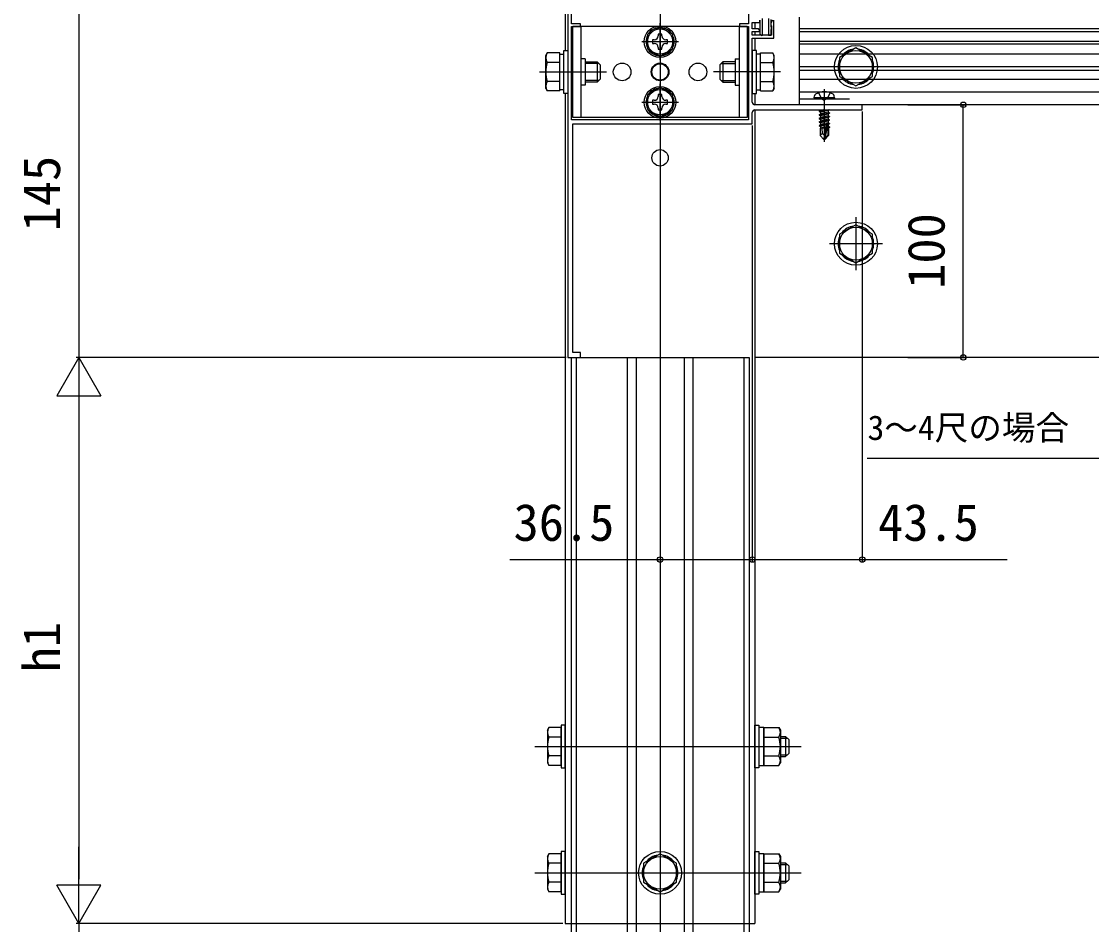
# Model space of a CAD drawing. Units: millimetres, scale not verified. Extents: x -875 to 875, y -1304 to 1296.
# Drawn here: x -541.2 to -117.7, y -1047.4 to -689.9 of the extents above; entities that cross this region are included whole.
import ezdxf
from ezdxf.enums import TextEntityAlignment as Align

# ---------------------------------------------------------------- set-up
doc = ezdxf.new("R2010")
doc.units = ezdxf.units.MM
doc.header["$LTSCALE"] = 8
for name, color, linetype in [('0-2_YKK_11', 7, 'Continuous'), ('0-4_YKK_12', 2, 'Continuous'), ('0-5_YKK_13', 4, 'Continuous'), ('0-6_YKK_D', 6, 'Continuous')]:
    doc.layers.add(name, color=color, linetype=linetype)
doc.styles.add('ＭＳ ゴシック', font='')
doc.styles.get('ＭＳ ゴシック').set_extended_font_data('MS Gothic')

msp = doc.modelspace()

# ---------------------------------------------------------------- linework, layer by layer
at = {"layer": '0-2_YKK_11'}
for points in [[(-325, -681.4), (-325, -822.9), (-320, -822.9), (-320, -820.9), (-323, -820.9), (-323, -730.4), (-252, -730.4), (-252, -725.9)], [(-243.945, -689.351), (-244.7, -690.659), (-244.7, -691.2), (-244.52, -691.475), (-244.4, -691.658), (-244.4, -695.4), (-252, -695.4), (-252, -693.9), (-249.124, -693.9), (-248.964, -693.512), (-249.576, -692.9), (-252, -692.9), (-252, -690.4), (-249, -690.4), (-249, -689.4)], [(-252, -721.9), (-252, -696.6), (-243.5, -696.6), (-243.5, -689.47)], [(-249, -689.4), (-249, -694.824), (-248.37, -695.454), (-248, -695.3), (-248, -688.7)], [(-245.6, -688.7), (-245.6, -695.4), (-244.6, -695.4), (-244.6, -693.246), (-244.4, -692.9), (-244.4, -692.3), (-244.52, -692.06), (-244.6, -691.9), (-244.6, -689.2)], [(-251, -724.9), (-208.5, -724.9), (-208.5, -722.9), (-251, -722.9)]]:
    msp.add_lwpolyline(points, dxfattribs=at)
msp.add_lwpolyline([(-253.5, -728.9), (-323.5, -728.9), (-323.5, -691.9), (-320, -691.9), (-320, -690.9), (-323.5, -690.9), (-323.5, -679.9), (-321, -679.9), (-320.5, -680.4), (-314.5, -680.4), (-314, -679.9), (-291, -679.9), (-290.5, -680.4), (-284.5, -680.4), (-284, -679.9), (-253.5, -679.9), (-253.5, -690.9), (-257, -690.9), (-257, -691.9), (-253.5, -691.9)], close=True, dxfattribs=at)
for centre, start, end in [((-251, -721.9), 180.00001, 269.99999), ((-251, -725.9), 90.00001, 179.99999)]:
    msp.add_arc(centre, 1, start, end, dxfattribs=at)
at = {"layer": '0-4_YKK_12'}
for p, q in [((-288.5, -225.9), (-288.5, -1209.4)), ((-326, -244.9), (-326, -701.4)), ((-233.5, -688.2), (-233.5, -722.9)), ((-251, -690.4), (-251, -692.9)), ((-251, -690.4), (-251, -692.9)), ((-251, -693.9), (-251, -695.4)), ((-251, -693.9), (-251, -695.4)), ((656.5, -694.02), (-233.5, -694.02)), ((-251, -696.6), (-251, -701.4)), ((-251, -696.6), (-251, -701.4)), ((656.5, -698.9), (-233.5, -698.9)), ((656.5, -709.4), (-233.5, -709.4)), ((-326, -718.4), (-326, -1046.9)), ((-251, -718.4), (-251, -722.9)), ((-251, -718.4), (-251, -722.9)), ((656.5, -722.9), (-233.5, -722.9)), ((-251, -724.9), (-251, -1046.9)), ((-251, -724.9), (-251, -822.9)), ((-211, -767.4), (-211, -788.4)), ((-200.5, -777.9), (-221.5, -777.9)), ((-323.7, -822.9), (-253.3, -822.9)), ((441.5, -822.9), (-251, -822.9)), ((-326, -1046.9), (-251, -1046.9))]:
    msp.add_line(p, q, dxfattribs=at)
for points in [[(-323.7, -822.9), (-323.7, -1046.9), (-323.7, -1109.4)], [(-321.7, -822.9), (-321.7, -1046.9), (-321.7, -1109.4)], [(-301.5, -822.9), (-301.5, -1046.9), (-301.5, -1109.4)], [(-298, -822.9), (-298, -1046.9), (-298, -1109.4)], [(-279, -822.9), (-279, -1046.9), (-279, -1109.4)], [(-275.5, -822.9), (-275.5, -1046.9), (-275.5, -1109.4)], [(-255.3, -822.9), (-255.3, -1046.9), (-255.3, -1109.4)], [(-253.3, -822.9), (-253.3, -1046.9), (-253.3, -1109.4)]]:
    msp.add_lwpolyline(points, dxfattribs=at)
at = {"layer": '0-5_YKK_13'}
for p, q in [((-323, -727.9), (-323, -691.9)), ((-254, -691.9), (-323, -691.9)), ((-319.8, -691.9), (-319.8, -727.9)), ((-288.5, -705.15), (-288.5, -690.65)), ((-257.2, -691.9), (-257.2, -727.9)), ((-233.5, -692.9), (-233.5, -722.9)), ((656.5, -692.9), (-233.5, -692.9)), ((-295.75, -697.9), (-281.25, -697.9)), ((-290.78, -697.14), (-291.5, -697.14)), ((-286.22, -698.66), (-285.5, -698.66)), ((656.5, -697.9), (-233.5, -697.9)), ((-333.7, -703.4), (-333.119, -702.394)), ((-328.2, -702.394), (-333.119, -702.394)), ((-328.2, -717.406), (-328.2, -702.394)), ((-328.2, -702.85), (-326.6, -702.85)), ((-248.8, -702.85), (-250.4, -702.85)), ((-248.8, -702.394), (-243.881, -702.394)), ((-248.8, -717.406), (-248.8, -702.394)), ((-243.3, -703.4), (-243.881, -702.394)), ((656.5, -702.9), (-233.5, -702.9)), ((-333.7, -716.4), (-333.7, -703.4)), ((-328.2, -706.147), (-333.119, -706.147)), ((-328.2, -713.9), (-328.2, -705.9)), ((-318.2, -704.7), (-319.8, -704.7)), ((-318.2, -704.7), (-318.2, -715.1)), ((-318.2, -705.9), (-313.4, -705.9)), ((-312.752, -706.548), (-318.2, -706.548)), ((-313.4, -705.9), (-313.4, -713.9)), ((-312.2, -707.1), (-313.4, -705.9)), ((-312.2, -707.1), (-312.2, -712.7)), ((-264.8, -707.1), (-263.6, -705.9)), ((-264.8, -707.1), (-264.8, -712.7)), ((-264.248, -706.548), (-258.8, -706.548)), ((-258.8, -705.9), (-263.6, -705.9)), ((-263.6, -705.9), (-263.6, -713.9)), ((-258.8, -704.7), (-258.8, -715.1)), ((-258.8, -704.7), (-257.2, -704.7)), ((-248.8, -713.9), (-248.8, -705.9)), ((-248.8, -706.147), (-243.881, -706.147)), ((-243.3, -716.4), (-243.3, -703.4)), ((-336.2, -709.9), (-309.7, -709.9)), ((-240.8, -709.9), (-267.3, -709.9)), ((656.5, -707.9), (-233.5, -707.9)), ((-328.2, -713.653), (-333.119, -713.653)), ((-318.2, -715.1), (-319.8, -715.1)), ((-312.752, -713.252), (-318.2, -713.252)), ((-313.4, -713.9), (-318.2, -713.9)), ((-312.2, -712.7), (-313.4, -713.9)), ((-288.5, -729.15), (-288.5, -714.65)), ((-264.8, -712.7), (-263.6, -713.9)), ((-264.248, -713.252), (-258.8, -713.252)), ((-263.6, -713.9), (-258.8, -713.9)), ((-258.8, -715.1), (-257.2, -715.1)), ((-248.8, -713.653), (-243.881, -713.653)), ((656.5, -712.9), (-233.5, -712.9)), ((-333.7, -716.4), (-333.119, -717.406)), ((-328.2, -717.406), (-333.119, -717.406)), ((-326.6, -716.95), (-328.2, -716.95)), ((-250.4, -716.95), (-248.8, -716.95)), ((-248.8, -717.406), (-243.881, -717.406)), ((-243.3, -716.4), (-243.881, -717.406)), ((656.5, -717.9), (-233.5, -717.9)), ((-227.5, -720.1), (-227.359, -719.298)), ((-223.5, -716.7), (-223.5, -737.6)), ((-219.5, -720.1), (-219.641, -719.298)), ((-295.75, -721.9), (-281.25, -721.9)), ((-290.78, -721.14), (-291.5, -721.14)), ((-286.22, -722.66), (-285.5, -722.66)), ((-233.5, -720.6), (-213.5, -720.6)), ((656.5, -722.9), (-233.5, -722.9)), ((-219.5, -720.1), (-227.5, -720.1)), ((-227.5, -720.1), (-227.412, -720.6)), ((-219.588, -720.6), (-227.412, -720.6)), ((-219.5, -720.1), (-219.588, -720.6)), ((-221.7, -724.9), (-225.6, -725.55)), ((-225.6, -725.45), (-222.3, -724.9)), ((-225.6, -725.45), (-225.05, -725.132)), ((-225.6, -725.45), (-225.6, -725.55)), ((-225.6, -725.55), (-225.05, -725.868)), ((-225.6, -726.85), (-221.4, -726.15)), ((-221.4, -726.25), (-225.6, -726.95)), ((-225.6, -726.85), (-225.05, -726.532)), ((-225.6, -726.85), (-225.6, -726.95)), ((-225.6, -726.95), (-225.05, -727.268)), ((-225.6, -728.25), (-221.4, -727.55)), ((-221.4, -727.65), (-225.6, -728.35)), ((-225.6, -728.25), (-225.05, -727.932)), ((-225.6, -728.25), (-225.6, -728.35)), ((-225.6, -728.35), (-225.05, -728.668)), ((-224.021, -724.9), (-225.05, -725.132)), ((-225.05, -724.9), (-225.05, -725.132)), ((-221.95, -725.832), (-225.05, -726.532)), ((-225.05, -725.868), (-225.05, -726.532)), ((-221.95, -727.232), (-225.05, -727.932)), ((-225.05, -727.268), (-225.05, -727.932)), ((-221.95, -725.168), (-221.95, -725.832)), ((-221.4, -726.15), (-221.95, -725.832)), ((-221.95, -726.568), (-221.95, -727.232)), ((-221.4, -727.55), (-221.95, -727.232)), ((-221.95, -727.968), (-221.95, -728.632)), ((-221.4, -726.15), (-221.4, -726.25)), ((-221.4, -727.55), (-221.4, -727.65)), ((-225.6, -729.65), (-221.4, -728.95)), ((-221.4, -729.05), (-225.6, -729.75)), ((-225.6, -729.65), (-225.05, -729.332)), ((-225.6, -729.65), (-225.6, -729.75)), ((-225.6, -729.75), (-225.05, -730.068)), ((-225.6, -731.05), (-222.574, -730.546)), ((-222.602, -730.65), (-225.6, -731.15)), ((-225.6, -731.05), (-225.05, -730.732)), ((-225.6, -731.05), (-225.6, -731.15)), ((-225.6, -731.15), (-225.05, -731.468)), ((-225.2, -732.2), (-225.05, -732.132)), ((-225.2, -732.2), (-225.2, -735.05)), ((-222.924, -732.2), (-225.2, -732.2)), ((-221.95, -728.632), (-225.05, -729.332)), ((-225.05, -728.668), (-225.05, -729.332)), ((-221.95, -730.032), (-225.05, -730.732)), ((-225.05, -730.068), (-225.05, -730.732)), ((-222.66, -730.928), (-225.05, -731.468)), ((-225.05, -731.468), (-225.05, -732.132)), ((-222.805, -731.625), (-225.05, -732.132)), ((-222.865, -731.917), (-224.583, -732.2)), ((-222.59, -730.593), (-223.5, -734.978)), ((-222.168, -730.477), (-223.35, -736.176)), ((-222.92, -732.184), (-223.004, -732.2)), ((-222.168, -730.478), (-221.4, -730.35)), ((-221.4, -730.45), (-222.113, -730.569)), ((-221.95, -731.432), (-222.103, -731.467)), ((-222.1, -730.648), (-222.1, -734.926)), ((-221.5, -731.692), (-222.1, -731.791)), ((-221.5, -731.908), (-222.1, -732.024)), ((-221.8, -732.2), (-222.1, -732.2)), ((-221.4, -728.95), (-221.95, -728.632)), ((-221.95, -729.368), (-221.95, -730.032)), ((-221.4, -730.35), (-221.95, -730.032)), ((-221.95, -730.768), (-221.95, -731.432)), ((-221.5, -731.692), (-221.95, -731.432)), ((-221.5, -731.908), (-221.8, -732.081)), ((-221.8, -732.081), (-221.8, -735.05)), ((-221.5, -731.692), (-221.5, -731.908)), ((-221.4, -728.95), (-221.4, -729.05)), ((-221.4, -730.35), (-221.4, -730.45)), ((-224.243, -734.247), (-225.2, -735.05)), ((-223.65, -736.6), (-225.2, -735.05)), ((-223.5, -734.978), (-223.65, -736.6)), ((-223.65, -736.6), (-223.35, -736.6)), ((-223.5, -734.978), (-223.5, -736.6)), ((-222.1, -734.926), (-223.35, -736.176)), ((-223.35, -736.6), (-221.8, -735.05)), ((-223.35, -736.176), (-223.35, -736.6)), ((-221.8, -735.05), (-222.1, -734.926)), ((-333.1, -970.4), (-332.519, -969.394)), ((-249.4, -969.2), (-247.4, -969.2)), ((-333.1, -970.4), (-333.1, -983.4)), ((-327.6, -973.147), (-332.519, -973.147)), ((-247.4, -973.147), (-241.481, -973.147)), ((-240.9, -973.58), (-238.12, -973.58)), ((-238.8, -972.9), (-238.8, -980.9)), ((-338.1, -976.9), (-232.6, -976.9)), ((-327.6, -980.653), (-332.519, -980.653)), ((-247.4, -980.653), (-241.481, -980.653)), ((-240.9, -980.22), (-238.12, -980.22)), ((-333.1, -983.4), (-332.519, -984.406)), ((-327.6, -984.406), (-332.519, -984.406)), ((-333.1, -1020.4), (-332.519, -1019.394)), ((-333.1, -1020.4), (-333.1, -1033.4)), ((-249.4, -1019.2), (-247.4, -1019.2)), ((-327.6, -1023.147), (-332.519, -1023.147)), ((-247.4, -1023.147), (-241.481, -1023.147)), ((-240.9, -1023.58), (-238.12, -1023.58)), ((-238.8, -1022.9), (-238.8, -1030.9)), ((-338.1, -1026.9), (-232.6, -1026.9)), ((-327.6, -1030.653), (-332.519, -1030.653)), ((-247.4, -1030.653), (-241.481, -1030.653)), ((-240.9, -1030.22), (-238.12, -1030.22)), ((-333.1, -1033.4), (-332.519, -1034.406)), ((-327.6, -1034.406), (-332.519, -1034.406))]:
    msp.add_line(p, q, dxfattribs=at)
for points in [[(-254, -691.9), (-254, -727.9), (-323, -727.9)], [(-291.5, -697.14), (-291.5, -698.66), (-290.78, -698.66)], [(-287.74, -695.62), (-287.74, -694.9), (-289.26, -694.9), (-289.26, -695.62)], [(-285.5, -698.66), (-285.5, -697.14), (-286.22, -697.14)], [(-289.26, -700.18), (-289.26, -700.9), (-287.74, -700.9), (-287.74, -700.18)], [(-287.74, -719.62), (-287.74, -718.9), (-289.26, -718.9), (-289.26, -719.62)], [(-225.8, -718.121), (-224.645, -720.437), (-223.5, -721.046)], [(-221.2, -718.121), (-222.355, -720.437), (-223.5, -721.046)], [(-291.5, -721.14), (-291.5, -722.66), (-290.78, -722.66)], [(-285.5, -722.66), (-285.5, -721.14), (-286.22, -721.14)], [(-289.26, -724.18), (-289.26, -724.9), (-287.74, -724.9), (-287.74, -724.18)], [(-221.487, -724.9), (-221.95, -725.168), (-225.05, -725.868)], [(-221.4, -726.25), (-221.95, -726.568), (-225.05, -727.268)], [(-221.4, -727.65), (-221.95, -727.968), (-225.05, -728.668)], [(-221.4, -729.05), (-221.95, -729.368), (-225.05, -730.068)], [(-223.5, -734.978), (-224.243, -734.247), (-224.4, -732.2)], [(-221.4, -730.45), (-221.95, -730.768), (-222.1, -730.801)], [(-327.6, -984.406), (-327.6, -969.394), (-332.519, -969.394)], [(-247.4, -969.2), (-247.4, -984.6), (-249.4, -984.6)], [(-247.4, -984.406), (-247.4, -969.394), (-241.481, -969.394), (-240.9, -970.4), (-240.9, -983.4)], [(-240.9, -972.9), (-238.8, -972.9), (-237.6, -974.1), (-237.6, -979.7)], [(-240.9, -980.9), (-238.8, -980.9), (-237.6, -979.7)], [(-247.4, -984.406), (-241.481, -984.406), (-240.9, -983.4)], [(-327.6, -1034.406), (-327.6, -1019.394), (-332.519, -1019.394)], [(-247.4, -1019.2), (-247.4, -1034.6), (-249.4, -1034.6)], [(-247.4, -1034.406), (-247.4, -1019.394), (-241.481, -1019.394), (-240.9, -1020.4), (-240.9, -1033.4)], [(-240.9, -1022.9), (-238.8, -1022.9), (-237.6, -1024.1), (-237.6, -1029.7)], [(-240.9, -1030.9), (-238.8, -1030.9), (-237.6, -1029.7)], [(-247.4, -1034.406), (-241.481, -1034.406), (-240.9, -1033.4)]]:
    msp.add_lwpolyline(points, dxfattribs=at)
for points in [[(-288.5, -692.126), (-293.5, -695.013), (-293.5, -700.787), (-288.5, -703.674), (-283.5, -700.787), (-283.5, -695.013)], [(-325, -701.4), (-325, -718.4), (-326.6, -718.4), (-326.6, -701.4)], [(-252, -701.4), (-252, -718.4), (-250.4, -718.4), (-250.4, -701.4)], [(-211, -700.394), (-217.5, -704.147), (-217.5, -711.653), (-211, -715.406), (-204.5, -711.653), (-204.5, -704.147)], [(-288.5, -716.126), (-293.5, -719.013), (-293.5, -724.787), (-288.5, -727.674), (-283.5, -724.787), (-283.5, -719.013)], [(-211, -770.394), (-217.5, -774.147), (-217.5, -781.653), (-211, -785.406), (-204.5, -781.653), (-204.5, -774.147)], [(-326, -968.4), (-327.6, -968.4), (-327.6, -985.4), (-326, -985.4)], [(-249.4, -968.4), (-249.4, -985.4), (-251, -985.4), (-251, -968.4)], [(-326, -1018.4), (-327.6, -1018.4), (-327.6, -1035.4), (-326, -1035.4)], [(-288.5, -1019.394), (-295, -1023.147), (-295, -1030.653), (-288.5, -1034.406), (-282, -1030.653), (-282, -1023.147)], [(-249.4, -1018.4), (-249.4, -1035.4), (-251, -1035.4), (-251, -1018.4)]]:
    msp.add_lwpolyline(points, close=True, dxfattribs=at)
for centre, radius in [((-288.5, -697.9), 6.25), ((-288.5, -697.9), 5), ((-211, -707.9), 8.5), ((-211, -707.9), 6.5), ((-303.5, -709.9), 3.5), ((-288.5, -709.9), 3.5), ((-288.5, -709.9), 3.25), ((-273.5, -709.9), 3.5), ((-288.5, -721.9), 6.25), ((-288.5, -721.9), 5), ((-288.5, -743.9), 3.25), ((-211, -777.9), 8.5), ((-211, -777.9), 6.5), ((-288.5, -1026.9), 8.5), ((-288.5, -1026.9), 6.5)]:
    msp.add_circle(centre, radius, dxfattribs=at)
for centre, radius, start, end in [((-288.5, -697.9), 5.575, 93.74848, 146.25152), ((-288.5, -697.9), 5.575, 33.74848, 86.25152), ((-288.5, -697.9), 5.575, 153.74848, 206.25152), ((-290.78, -695.62), 1.52, 270, 0), ((-290.78, -700.18), 1.52, 0, 90), ((-286.22, -695.62), 1.52, 180, 270), ((-286.22, -700.18), 1.52, 90, 180), ((-288.5, -697.9), 5.575, 333.74848, 26.25152), ((-330.377, -704.271), 3.323, 145.61575, 214.38425), ((-288.5, -697.9), 5.575, 213.74848, 266.25152), ((-288.5, -697.9), 5.575, 273.74848, 326.25152), ((-246.623, -704.271), 3.323, 325.61575, 34.38425), ((-211, -707.9), 7.05, 97.21814, 142.78186), ((-211, -707.9), 7.05, 37.21814, 82.78186), ((-321.281, -709.9), 12.419, 162.41205, 197.58795), ((-255.719, -709.9), 12.419, 342.41205, 17.58795), ((-211, -707.9), 7.05, 157.21814, 202.78186), ((-211, -707.9), 7.05, 337.21814, 22.78186), ((-330.377, -715.529), 3.323, 145.61575, 214.38425), ((-246.623, -715.529), 3.323, 325.61575, 34.38425), ((-211, -707.9), 7.05, 217.21814, 262.78186), ((-211, -707.9), 7.05, 277.21814, 322.78186), ((-288.5, -721.9), 5.575, 153.74848, 206.25152), ((-288.5, -721.9), 5.575, 93.74848, 146.25152), ((-290.78, -719.62), 1.52, 270, 0), ((-288.5, -721.9), 5.575, 33.74848, 86.25152), ((-286.22, -719.62), 1.52, 180, 270), ((-288.5, -721.9), 5.575, 333.74848, 26.25152), ((-226.472, -719.454), 0.9, 122.05588, 170), ((-223.5, -724.2), 6.5, 57.94412, 122.05588), ((-220.528, -719.454), 0.9, 10, 57.94412), ((-290.78, -724.18), 1.52, 0, 90), ((-286.22, -724.18), 1.52, 90, 180), ((-288.5, -721.9), 5.575, 213.74848, 266.25152), ((-288.5, -721.9), 5.575, 273.74848, 326.25152), ((-222.348, -730.648), 0.248, 0, 167.19096), ((-211, -777.9), 7.05, 97.21814, 142.78186), ((-211, -777.9), 7.05, 37.21814, 82.78186), ((-211, -777.9), 7.05, 157.21814, 202.78186), ((-211, -777.9), 7.05, 337.21814, 22.78186), ((-211, -777.9), 7.05, 217.21814, 262.78186), ((-211, -777.9), 7.05, 277.21814, 322.78186), ((-329.777, -971.271), 3.323, 145.61575, 214.38425), ((-244.223, -971.271), 3.323, 325.61575, 34.38425), ((-320.681, -976.9), 12.419, 162.41205, 197.58795), ((-253.319, -976.9), 12.419, 342.41205, 17.58795), ((-329.777, -982.529), 3.323, 145.61575, 214.38425), ((-244.223, -982.529), 3.323, 325.61575, 34.38425), ((-329.777, -1021.271), 3.323, 145.61575, 214.38425), ((-288.5, -1026.9), 7.05, 97.21814, 142.78186), ((-288.5, -1026.9), 7.05, 37.21814, 82.78186), ((-244.223, -1021.271), 3.323, 325.61575, 34.38425), ((-320.681, -1026.9), 12.419, 162.41205, 197.58795), ((-288.5, -1026.9), 7.05, 157.21814, 202.78186), ((-288.5, -1026.9), 7.05, 337.21814, 22.78186), ((-253.319, -1026.9), 12.419, 342.41205, 17.58795), ((-329.777, -1032.529), 3.323, 145.61575, 214.38425), ((-288.5, -1026.9), 7.05, 217.21814, 262.78186), ((-288.5, -1026.9), 7.05, 277.21814, 322.78186), ((-244.223, -1032.529), 3.323, 325.61575, 34.38425)]:
    msp.add_arc(centre, radius, start, end, dxfattribs=at)
at = {"layer": '0-6_YKK_D'}
for p, q in [((-518.5, -677.9), (-518.5, -822.9)), ((-190.5, -722.9), (-167.5, -722.9)), ((-168.5, -822.9), (-168.5, -722.9)), ((-208.5, -725.6), (-208.5, -903.9)), ((-252, -731.1), (-252, -903.9)), ((-252, -731.1), (-252, -903.9)), ((-518.5, -822.9), (-527.25, -838.055)), ((-325.7, -822.9), (-519.5, -822.9)), ((-325.7, -822.9), (-519.5, -822.9)), ((-518.5, -822.9), (-509.75, -838.055)), ((-518.5, -822.9), (-518.5, -853.211)), ((-190.5, -822.9), (-167.5, -822.9)), ((-527.25, -838.055), (-509.75, -838.055)), ((-518.5, -840.4), (-518.5, -1029.4)), ((-347.995, -902.9), (-288.5, -902.9)), ((-288.5, -902.9), (-252, -902.9)), ((-518.5, -1046.9), (-518.5, -1016.589)), ((-518.5, -1046.9), (-527.25, -1031.745)), ((-509.75, -1031.745), (-527.25, -1031.745)), ((-518.5, -1046.9), (-509.75, -1031.745)), ((-327, -1046.9), (-519.5, -1046.9)), ((-327, -1046.9), (-519.5, -1046.9)), ((-518.5, -1046.9), (-518.5, -1194.4))]:
    msp.add_line(p, q, dxfattribs=at)
for points in [[(-68.927, -787.9), (-69.821, -792.106), (-84.868, -862.9), (-206.561, -862.9)], [(-252, -902.9), (-208.5, -902.9), (-151.155, -902.9)]]:
    msp.add_lwpolyline(points, dxfattribs=at)
for centre in [(-168.5, -722.9), (-168.5, -822.9), (-288.5, -902.9), (-252, -902.9), (-252, -902.9), (-208.5, -902.9)]:
    msp.add_circle(centre, 1.075, dxfattribs=at)

# ---------------------------------------------------------------- texts
at = {"layer": '0-6_YKK_D', "style": 'ＭＳ ゴシック'}
for s, p in [('145', (-521.5, -773.014)), ('100', (-171.5, -795.741)), ('h1', (-521.5, -947.57))]:
    msp.add_text(s, height=14.66, rotation=90, dxfattribs=at).set_placement(p, align=Align.BOTTOM_LEFT)
for s, height, p in [('3～4尺の場合', 9.751, (-206.406, -858.511)), ('36.5', 14.66, (-346.473, -899.9)), ('43.5', 14.66, (-202.223, -899.9))]:
    msp.add_text(s, height=height, dxfattribs=at).set_placement(p, align=Align.BOTTOM_LEFT)

doc.saveas('drawing.dxf')
